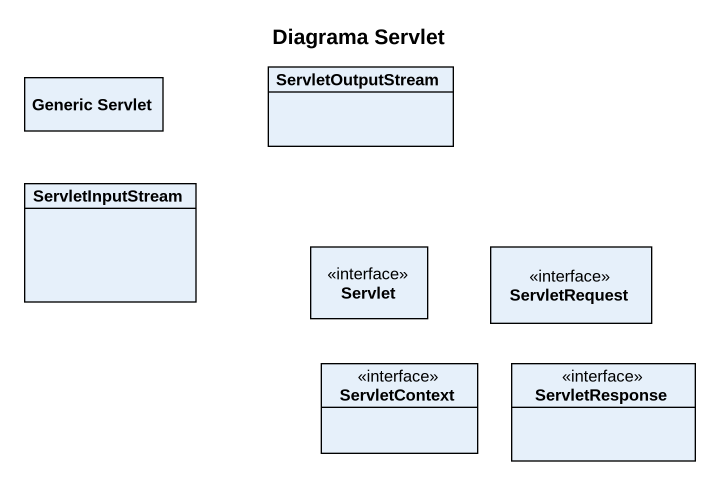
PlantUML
@startuml
title Diagrama Servlet
hide circle
hide empty members
class "Generic Servlet" as Generic_Servlet
class ServletOutputStream
class ServletInputStream
interface Servlet
interface ServletRequest
interface ServletContext
interface ServletResponse
@enduml
